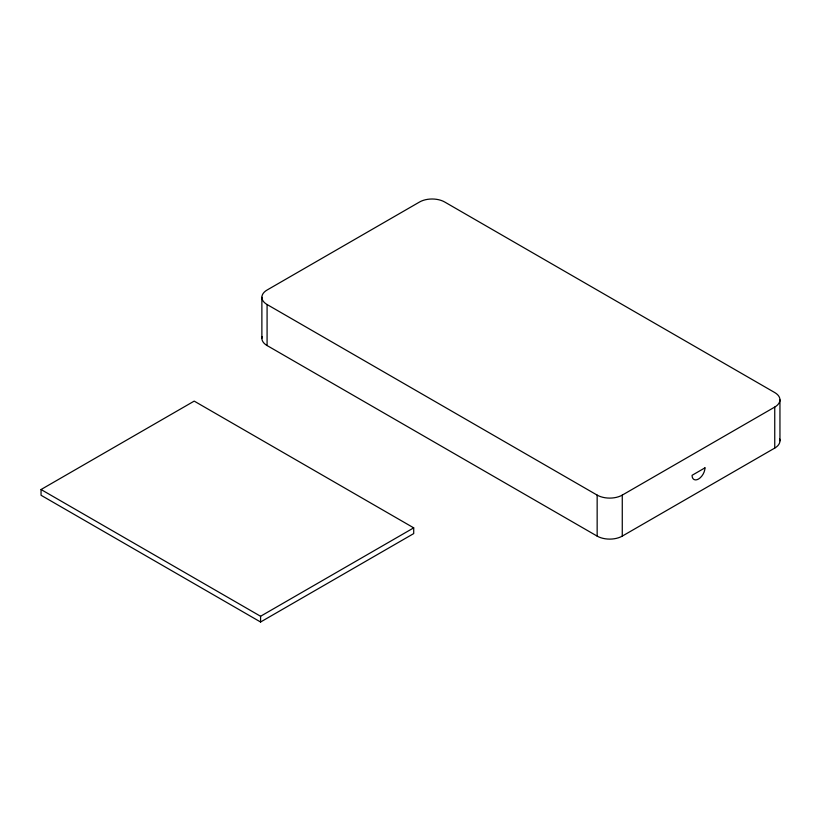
<?xml version="1.0" encoding="UTF-8"?>
<svg xmlns="http://www.w3.org/2000/svg" width="821" height="821" viewBox="0 0 821 821"><rect width="100%" height="100%" fill="white"/><g stroke="black" fill="none" stroke-linecap="round" stroke-linejoin="round"><path stroke-width="1.23" d="M41.05 489.521L194.197 401.11L413.712 527.852L413.712 533.588L260.575 622.01L41.05 495.268L41.05 489.521L260.575 616.263L413.712 527.852M267.082 304.529L597.154 495.104A17.764 10.252 0 0 0 622.267 495.104L774.747 407.062A17.764 10.252 0 0 0 774.747 392.561L444.674 201.997A17.764 10.252 0 0 0 419.562 201.997L267.082 290.029A17.764 10.252 0 0 0 267.082 304.529L267.082 345.549L597.154 536.113A17.764 10.252 0 0 0 622.267 536.113L774.747 448.081A17.764 10.252 0 0 0 779.683 439.05M779.95 399.817L779.95 440.826M774.747 407.062L774.747 448.081M622.267 495.104L622.267 536.113M597.154 495.104L597.154 536.113M261.878 297.284L261.878 338.293M260.575 616.263L260.575 622.01M267.082 345.549A17.764 10.252 0 0 1 262.145 336.518M704.962 467.857L692.052 475.318A9.134 5.275 -60 0 0 698.507 479.043A9.134 5.275 -60 0 0 704.962 467.857"/></g></svg>
